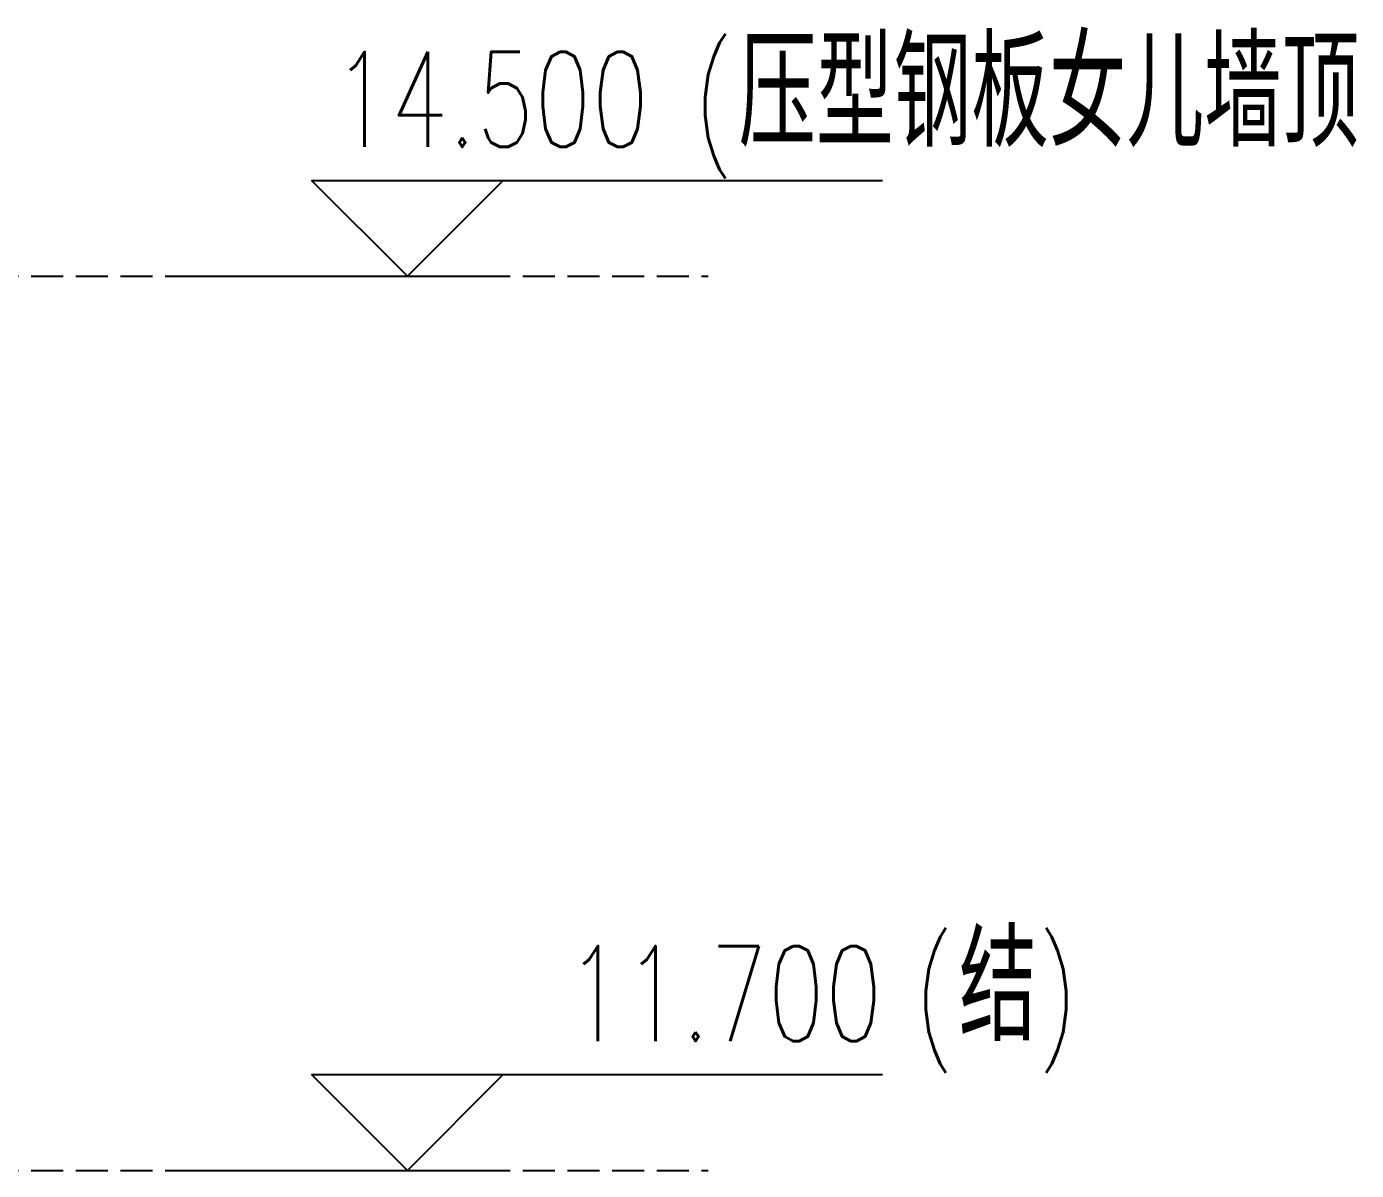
# Model space of a CAD drawing. Extents: x 220580 to 2027826, y -309201 to 71987.
# Drawn here: x 378829 to 382994, y -153579 to -149998 of the extents above; entities that cross this region are included whole.
import ezdxf

# ---------------------------------------------------------------- set-up
doc = ezdxf.new("R2010")
doc.units = 0
doc.linetypes.add('DASH', pattern=[0.35, 0.25, -0.1])
doc.linetypes.add('ZN-DOT', pattern=[0.25, 0, -0.25])
for name, color, linetype in [('!ZN6-层高线-8', 8, 'ZN-DOT'), ('DIM_ELEV', 3, 'Continuous'), ('PUB_TEXT', 7, 'Continuous')]:
    doc.layers.add(name, color=color, linetype=linetype)
doc.styles.add('_TCH_DIM', font='SIMPLEX', dxfattribs={"bigfont": 'GBCBIG'})

msp = doc.modelspace()

# ---------------------------------------------------------------- linework, layer by layer
at = {"layer": '!ZN6-层高线-8', "linetype": 'DASH', "ltscale": 400}
for p, q in [((372963.2, -150779.4), (380963.3, -150779.4)), ((372963.2, -153579.4), (380963.3, -153579.4))]:
    msp.add_line(p, q, dxfattribs=at)
at = {"layer": 'DIM_ELEV'}
for p, q in [((380021.5, -150779.4), (379721.5, -150479.4)), ((379721.5, -150479.4), (381509.5, -150479.4)), ((380021.5, -150779.4), (380321.5, -150479.4)), ((379321.5, -150779.4), (380321.5, -150779.4)), ((380021.5, -153579.4), (379721.5, -153279.4)), ((379721.5, -153279.4), (381509.5, -153279.4)), ((380021.5, -153579.4), (380321.5, -153279.4)), ((379321.5, -153579.4), (380321.5, -153579.4))]:
    msp.add_line(p, q, dxfattribs=at)

# ---------------------------------------------------------------- texts
at = {"layer": 'PUB_TEXT', "style": '_TCH_DIM', "width": 0.705882}
for s, p in [('(', (380918.7, -150374.4)), ('14.500', (379788.7, -150374.4)), ('(', (381609.5, -153174.4)), (')', (381995.2, -153174.4)), ('11.700', (380519.5, -153174.4))]:
    msp.add_text(s, height=297.5, dxfattribs=at).set_placement(p)
at = {"layer": 'PUB_TEXT', "style": '_TCH_DIM'}
for s, height, p in [('压型钢板女儿墙顶', 337.59, (381058.7, -150374.4)), ('结', 337.6, (381749.5, -153174.4))]:
    msp.add_text(s, height=height, dxfattribs=at).set_placement(p)

doc.saveas('drawing.dxf')
